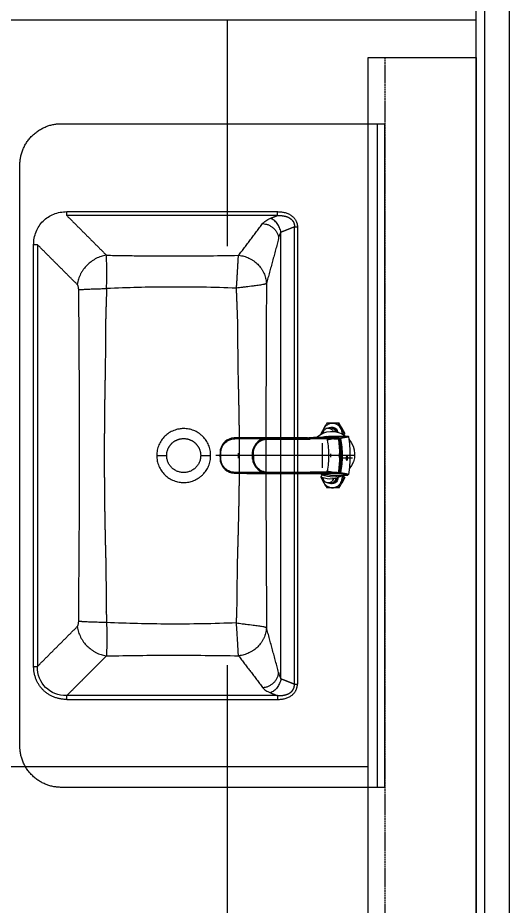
# Model space of a CAD drawing. Header units: millimetres. Extents: x 18456 to 179493, y -203649 to 469211.
# Drawn here: x 143909 to 144501, y 348834 to 349905 of the extents above; entities that cross this region are included whole.
import ezdxf

# ---------------------------------------------------------------- set-up
doc = ezdxf.new("R2010")
doc.units = ezdxf.units.MM
doc.linetypes.add('X-평면도(기본형)$0$HID', pattern=[2.8, 1.8, -1])
for name, color, linetype, true_color in [('X-평면도(기본형)$0$FIN', 9, 'Continuous', 0x808080), ('X-평면도(기본형)$0$FUR', 6, 'Continuous', 0xff00ff), ('X-평면도(기본형)$0$MC', 7, 'Continuous', 0x7f7fff), ('X-평면도(기본형)$0$TIL', 5, 'Continuous', 0x0000ff), ('X-평면도(기본형)$0$W1', 2, 'Continuous', 0xffff00)]:
    doc.layers.add(name, color=color, linetype=linetype, true_color=true_color)

# ---------------------------------------------------------------- blocks, each defined once
blk = doc.blocks.new('X-평면도(기본형)$0$A$C5FEA68FE')
at = {"layer": 'X-평면도(기본형)$0$FUR', "color": 8, "true_color": 0x808080}
for p, q in [((55.2, 39), (70, 39)), ((60.9, 32.9), (60.3, 32.4)), ((61.1, 32.9), (60.9, 32.9)), ((63.5, 34), (63.5, 34)), ((65, 33), (68, 33)), ((65.4, 23.5), (44.8, 23.5)), ((54.3, 21.5), (44.8, 23.5)), ((48.3, 27), (49.3, 27)), ((54.3, 21.5), (54.3, 20.5)), ((91, 21.5), (54.3, 21.5)), ((55.9, 21.3), (73.6, 21.4)), ((55.9, 21.3), (74.1, 21.4)), ((57.6, 29.1), (57.6, 28.3)), ((58.2, 29.1), (57.6, 29.1)), ((59.7, 31.7), (57.9, 29.9)), ((58.5, 29.9), (57.9, 29.9)), ((70.7, 22.9), (71.4, 22.7)), ((71.4, 22.7), (72.1, 22.6)), ((72.1, 22.6), (72.5, 22.5)), ((72.5, 22.5), (72.9, 22.4)), ((72.9, 22.4), (73.3, 22.3)), ((73.3, 22.3), (73.7, 22.2)), ((73.6, 21.4), (73.6, 21.4)), ((73.7, 22.2), (74, 22.1)), ((74, 22.1), (74.4, 22.1)), ((74.4, 22.1), (74.7, 22)), ((74.7, 22), (75, 21.9)), ((75, 21.9), (75.3, 21.9)), ((75.3, 21.4), (75.3, 21.4)), ((75.3, 21.4), (76.6, 21.2)), ((89.6, 21.5), (91.7, 21.5)), ((91, 21.5), (91, 20.9)), ((93.4, 21.5), (91.7, 21.5)), ((98.9, 21.5), (98.9, 20.9)), ((166.4, 21.5), (166.4, 20.5)), ((54.3, 20.5), (53.3, 20.7)), ((55, 20.5), (54.3, 20.5)), ((54.9, 20.5), (54.9, 20.4)), ((69.8, 20), (69.4, 20)), ((69.8, 20), (69.6, 18.6)), ((69.8, 21), (69.9, 21)), ((69.8, 21), (69.9, 21)), ((69.8, 20), (90.1, 19.9)), ((69.9, 21), (90.2, 20.9)), ((75.2, -15), (75.2, 15)), ((78.5, 21.1), (78.5, 21.1)), ((78.5, 21.1), (78.5, 21.1)), ((78.5, 21.1), (78.6, 21.1)), ((78.6, 21.1), (78.8, 21.1)), ((119.2, 19.9), (90.1, 19.9)), ((119.2, 21), (141.5, 20.9)), ((141.4, 19.9), (119.2, 19.9)), ((166.4, 20.5), (145.2, 20.5)), ((65.4, 2), (65.4, -2)), ((158.6, 8.3), (158.7, 7.8)), ((158.7, 7.8), (158.7, 7.8)), ((177, 3), (177, -3)), ((38.9, -3), (50.1, -3)), ((159.6, 0), (158.5, 0)), ((159.1, -6.2), (158.7, -7.8)), ((158.7, -7.8), (158.7, -7.8)), ((198.8, 0), (197.8, 0)), ((53.3, -20.7), (54.3, -20.5)), ((54.3, -20.5), (54.3, -21.5)), ((54.3, -20.5), (54.9, -20.5)), ((54.9, -20.5), (54.9, -20.4)), ((69.8, -20), (69.4, -20)), ((69.8, -20), (69.6, -18.6)), ((69.8, -20), (90.1, -19.9)), ((69.8, -21), (90.2, -20.9)), ((69.9, -21), (69.8, -21)), ((75.3, -21.4), (76.6, -21.2)), ((119.2, -19.9), (90.1, -19.9)), ((91, -21.5), (91, -20.9)), ((98.9, -21.5), (98.9, -20.9)), ((141.4, -19.9), (119.2, -19.9)), ((141.5, -20.9), (119.2, -21)), ((145.2, -20.5), (166.4, -20.5)), ((166.4, -21.5), (166.4, -20.5)), ((44.8, -23.5), (54.3, -21.5)), ((65.4, -23.5), (44.8, -23.5)), ((48.3, -27), (49.3, -27)), ((54.3, -21.5), (91, -21.5)), ((57.6, -27), (57.6, -29.1)), ((58.2, -29.1), (57.6, -29.1)), ((57.9, -29.9), (59.7, -31.7)), ((58.5, -29.9), (57.9, -29.9)), ((72.3, -22.5), (71.7, -22.7)), ((72.7, -22.4), (72.3, -22.5)), ((73.1, -22.4), (72.7, -22.4)), ((73.5, -22.3), (73.1, -22.4)), ((73.8, -22.2), (73.5, -22.3)), ((73.6, -21.4), (73.6, -21.4)), ((74.2, -22.1), (73.8, -22.2)), ((74.5, -22), (74.2, -22.1)), ((74.9, -22), (74.5, -22)), ((75.2, -21.9), (74.9, -22)), ((76.4, -24.8), (75.1, -23.4)), ((75.5, -21.8), (75.2, -21.9)), ((75.4, -21.8), (75.2, -21.8)), ((75.3, -21.4), (75.3, -21.4)), ((75.3, -21.4), (75.3, -21.4)), ((75.8, -21.8), (75.5, -21.8)), ((93.4, -21.5), (91.7, -21.5)), ((55.2, -39), (70, -39)), ((60.3, -32.4), (60.9, -32.9)), ((61.1, -32.9), (60.9, -32.9)), ((63.5, -34), (63.5, -34)), ((65, -33), (68.1, -33))]:
    blk.add_line(p, q, dxfattribs=at)
at = {"layer": 'X-평면도(기본형)$0$FUR', "color": 1, "true_color": 0xff0000}
blk.add_line((36.9, 0), (203.8, 0), dxfattribs=at)
at = {"layer": 'X-평면도(기본형)$0$FUR', "color": 8, "true_color": 0x808080}
for points in [[(74.1, 21.4), (74.8, 21.4), (75.3, 21.4)], [(75.2, 21.8), (75.2, 21.8), (75.3, 21.8), (75.6, 21.8), (76.1, 21.8), (76.8, 21.7), (77.6, 21.7), (78.6, 21.7), (79.7, 21.7), (81, 21.6), (82.5, 21.6), (84.1, 21.6), (85.8, 21.6), (87.6, 21.5), (89.6, 21.5)], [(75.3, 21.9), (75.6, 21.8), (75.8, 21.8)], [(75.3, 21.4), (75.9, 21.4), (76.8, 21.4), (77.5, 21.3)], [(93.4, 21.5), (96.3, 21.5), (98.9, 21.5)], [(98.9, 21.5), (119.2, 21.5), (141.9, 21.5), (166.4, 21.5)], [(166.4, 21.5), (170.5, 21.4), (174.4, 21.4), (178.1, 21.4), (181.6, 21.3), (184.8, 20.8), (187.7, 19.9), (190.3, 18.6), (192.6, 16.9), (194.5, 14.8), (196.2, 12.5), (197.5, 9.9), (198.4, 6.7), (198.7, 3.4), (198.8, 0)], [(53.3, 0), (53.5, 6.7), (54, 13.7), (54.9, 20.4)], [(78.8, 21.1), (79, 21.1), (79.1, 21.1)], [(90.2, 20.9), (98.9, 20.9), (108.7, 20.9), (119.2, 21)], [(141.5, 20.9), (144.5, 20.7), (147.6, 19.8), (150.6, 18.4), (153.3, 16.4), (155.5, 14.1), (157.3, 11.4), (158.6, 8.3)], [(158.7, 7.8), (159.1, 6.2), (159.5, 3.1), (159.6, 0)], [(54.9, -20.4), (54, -13.7), (53.5, -6.7), (53.3, 0)], [(158.7, -7.8), (158.6, -8.3), (157.3, -11.4), (155.5, -14.1), (153.3, -16.4), (150.6, -18.4), (147.6, -19.8), (144.5, -20.7), (141.5, -20.9)], [(159.6, 0), (159.5, -3.1), (159.1, -6.2)], [(198.8, 0), (198.7, -3.4), (198.4, -6.8), (197.5, -9.9), (196.2, -12.5), (194.5, -14.8), (192.5, -16.9), (190.3, -18.6), (187.7, -19.9), (184.8, -20.8), (181.5, -21.3), (178.1, -21.4), (174.4, -21.4), (170.5, -21.4), (166.4, -21.5)], [(75.3, -21.4), (74.8, -21.4), (74.1, -21.4), (55.9, -21.3)], [(77.5, -21.3), (76.8, -21.4), (76, -21.4), (75.3, -21.4)], [(119.2, -21), (108.7, -20.9), (98.9, -20.9), (90.2, -20.9)], [(71.7, -22.7), (70.9, -22.8), (70.7, -22.9)], [(91.7, -21.5), (89.6, -21.5), (87.6, -21.5), (85.8, -21.6), (84.1, -21.6), (82.5, -21.6), (81, -21.6), (79.7, -21.7), (78.6, -21.7), (77.6, -21.7), (76.8, -21.7), (76.1, -21.8), (75.6, -21.8), (75.3, -21.8), (75.2, -21.8)], [(98.9, -21.5), (96.1, -21.5), (93.3, -21.5)], [(166.4, -21.5), (141.9, -21.5), (119.2, -21.5), (98.9, -21.5)]]:
    blk.add_lwpolyline(points, dxfattribs=at)
for centre, radius, start, end in [((63.8, 27), 6.59, 116.3069, 153.9116), ((63.7, 27), 6.55, 108.0809, 110.0125), ((63.5, 27.1), 6.95, 87.4955, 89.9982), ((63.5, 27.1), 6.88, 90.0001, 90.6008), ((63.5, 27), 7, 84.7793, 87.4957), ((65, 27), 6.95, 63.2588, 89.992), ((65, 27), 6.95, 59.9009, 63.2639), ((65, 27), 6.95, 57.8955, 59.8987), ((181.1, 0), 139.1, 170.6228, 179.9976), ((63.9, 1.6), 27.5, 46.8598, 127.1046), ((359.8, 197), 354.9, 208.6186, 209.0013), ((-285.9, -175.5), 391.6, 30.8709, 31.1366), ((63.3, 27), 11.8, 180.0042, 184.2704), ((63.8, 27), 6.63, 161.3364, 168.9696), ((65.4, -0.1), 23.6, 77.068, 89.9806), ((77.1, -386.1), 407.5, 90.2524, 90.4911), ((63.2, 27), 11.8, 358.4193, 359.9993), ((79.3, 123.8), 102.2, 267.7079, 267.8227), ((75.4, 1.5), 20, 88.3454, 90.24), ((81.3, 178.5), 156.8, 267.8563, 268.2874), ((75.4, 1.1), 20.4, 86.1471, 88.3443), ((-260.5, 211.2), 384.4, 331.2053, 331.3724), ((90.9, -587.3), 608.8, 89.7676, 89.9864), ((63.9, 1.6), 27.5, 138.2093, 220.164), ((168.3, 0), 116.8, 169.7921, 179.9971), ((168.3, 0), 115.8, 169.7919, 179.9973), ((181.4, -0.1), 128.1, 174.1705, 176.6254), ((182.1, -0.2), 128.8, 173.4605, 174.172), ((182.7, -0.2), 129.5, 171.2454, 173.4592), ((171.9, -0.1), 117.4, 169.9849, 178.8587), ((183.3, -0.3), 130, 170.8042, 171.2466), ((55.9, 20.3), 1, 90.4905, 169.9512), ((55.9, 20.3), 0.984, 169.9322, 170.7977), ((78.7, 698.1), 678.2, 268.5337, 269.2119), ((210.2, 777.1), 771.5, 258.8706, 259.4935), ((170.7, -0.1), 102.9, 169.5326, 179.9229), ((76.8, 2.1), 19.1, 87.28, 90.6115), ((75.3, 0.8), 20.7, 85.6554, 86.1508), ((75.3, 0.6), 20.9, 84.0265, 85.6534), ((75.3, 0), 21.4, 81.3209, 84.0277), ((79.6, 63.9), 42.9, 267.3259, 267.5002), ((76.8, 2), 19.2, 84.9261, 87.2806), ((75.3, 0), 21.5, 79.7979, 81.3213), ((76.8, 1.9), 19.2, 83.2123, 84.9263), ((75.3, 0), 21.4, 79.021, 79.7979), ((179.9, 0), 126.6, 177.3649, 179.5369), ((179.2, 0), 125.9, 179.5384, 179.9999), ((180.6, 0), 127.3, 176.6272, 177.3662), ((141.2, 2.8), 18.2, 12.823, 15.9771), ((115.7, 0.1), 43.9, 4.3509, 5.5565), ((115.1, 0), 44.5, 0.0456, 4.4298), ((181.1, 0), 139.1, 180.0022, 189.3775), ((168.3, 0), 116.8, 180.0032, 190.2076), ((168.3, 0), 115.8, 180.0033, 190.2075), ((179.2, 0), 125.9, 180.0001, 180.5101), ((179.9, 0), 126.6, 180.5117, 182.7172), ((180.6, 0), 127.3, 182.7159, 183.4566), ((181.4, 0.1), 128.1, 183.4583, 185.8394), ((171.9, 0.1), 117.4, 181.1411, 190.0151), ((170.7, 0.1), 102.9, 180.0771, 190.4674), ((141.2, -2.8), 18.2, 344.0229, 347.177), ((115.1, 0), 44.5, 355.5702, 359.9544), ((115.7, -0.1), 43.9, 354.4435, 355.6491), ((182.1, 0.2), 128.8, 185.8379, 186.5926), ((182.8, 0.2), 129.5, 186.5939, 188.7998), ((183.3, 0.3), 130, 188.7986, 189.1958), ((55.9, -20.3), 0.984, 189.2023, 190.0677), ((55.9, -20.3), 1, 190.0488, 269.4711), ((210.2, -777.1), 771.5, 100.5065, 101.1294), ((78.7, -698.1), 678.2, 90.7881, 91.4663), ((75.4, -1), 20.4, 271.7461, 273.9365), ((76.8, -2.1), 19.1, 269.3885, 272.72), ((75.3, -0.8), 20.7, 273.9328, 274.2996), ((75.3, -0.6), 20.9, 274.3018, 275.9736), ((75.3, 0), 21.4, 275.9726, 278.6684), ((79.6, -63.9), 42.9, 92.4998, 92.6741), ((76.8, -2), 19.2, 272.7194, 275.0607), ((76.8, -1.9), 19.2, 275.0605, 276.7877), ((75.3, 0), 21.5, 278.6679, 280.2023), ((75.3, 0), 21.5, 280.2023, 280.9786), ((352.8, -193.2), 346.9, 150.7204, 151.3805), ((-272.7, 167.6), 376.2, 328.862, 329.3981), ((66, -0.5), 27.8, 235.9539, 291.3049), ((63.3, -27), 11.9, 167.1239, 179.9794), ((63.9, 1.6), 27.5, 246.0792, 302.0031), ((63.9, -27), 6.67, 178.7519, 198.6001), ((63.8, -27), 6.59, 206.0884, 243.6931), ((65.4, 0.1), 23.6, 270.0194, 282.932), ((77.2, 400.6), 422, 269.5131, 269.7435), ((63.2, -27), 11.8, 0.0004, 1.1947), ((75.4, -1.5), 20, 269.7974, 271.4503), ((81.4, -181.9), 160.3, 91.686, 92.1396), ((75.4, -1.3), 20.2, 271.448, 271.7421), ((75.7, -25.5), 1, 291.3049, 45), ((-262.8, -212.4), 387, 28.6279, 28.7751), ((90.9, 580.6), 602.1, 270.0127, 270.2311), ((63.7, -27), 6.55, 250.0095, 251.9191), ((63.5, -27.1), 6.95, 270.0018, 272.5046), ((63.5, -27.1), 6.88, 269.3992, 269.9999), ((63.5, -27), 7, 272.5044, 275.2179), ((65, -27), 6.95, 270.0075, 297.2327), ((65, -27.1), 6.95, 297.2271, 300.0994), ((65, -27.1), 6.95, 300.1012, 301.9091)]:
    blk.add_arc(centre, radius, start, end, dxfattribs=at)
at = {"layer": 'X-평면도(기본형)$0$FUR', "ltscale": 1.5}
for points in [[(0, -400), (0, 0), (0, 400)], [(390, 400), (195, 400), (0, 400)], [(440, -350), (440, 0), (440, 350)], [(0, -400), (195, -400), (390, -400)]]:
    blk.add_open_spline(points, degree=2, dxfattribs=at)
blk.add_open_spline([(9, -400), (9, -91.5), (9, 86.1), (9, 396.4), (9, 398.2), (9, 400)], degree=3, knots=[0, 0, 0, 0, 534.6, 534.6, 540, 540, 540, 540], dxfattribs=at)
for points, weights in [([(440, 350), (440, 400), (390, 400)], [1, 0.707106781185, 1]), ([(390, -400), (440, -400), (440, -350)], [1, 0.707106781189, 1])]:
    blk.add_rational_spline(points, weights, degree=2, dxfattribs=at)
at = {"layer": 'X-평면도(기본형)$0$FUR', "color": 8, "ltscale": 1.5, "true_color": 0x808080}
for points, weights, degree, knots in [([(129.4, 294), (111.5, 294), (106.6, 281.8), (105.4, 278.9), (105.4, 275.7)], [1, 0.867983642454, 1, 0.991186481286, 1], 2, [149.270645, 149.270645, 149.270645, 178.451755, 178.451755, 186.441821, 186.441821, 186.441821]), ([(129.4, 289.4), (123.4, 289.6), (118, 288.4), (114.3, 286), (112.5, 284.8), (111.1, 283.2), (110.2, 281.5), (109.3, 279.8), (108.9, 277.8), (109, 275.7)], [1, 1, 0.999999999999, 0.999999999998, 0.999999999998, 0.999999999998, 0.999999999998, 0.999999999999, 0.999999999999, 1], 3, [-177.724874, -177.724874, -177.724874, -177.724874, -161.816402, -161.816402, -161.816402, -153.862167, -153.862167, -153.862167, -145.907933, -145.907933, -145.907933, -145.907933]), ([(178.9, -201.7), (178.5, -193.2), (178.2, -184.8), (177.7, -131.2), (177.3, -119.2), (176.9, -107.2), (176.6, -95.1), (176.4, -89.1), (176.3, -83.1), (176.2, -78.1), (176, -72.1), (175.9, -66.1), (175.8, -60.1), (175.7, -54.1), (175.6, -48.1), (175.5, -42.1), (175.4, -36.1), (175.4, -30.1), (175.3, -24), (175.3, -18), (175.3, -12), (175.2, -6), (175.2, 0), (175.2, 6), (175.3, 12), (175.3, 18), (175.3, 24), (175.4, 30.1), (175.4, 36.1), (175.5, 42.1), (175.6, 48.1), (175.7, 54.1), (175.8, 60.1), (175.9, 66.1), (176, 72.1), (176.2, 78.1), (176.3, 84.1), (176.4, 90.1), (176.6, 96.1), (176.9, 107.2), (177.3, 160.8), (177.7, 172.8), (178.2, 184.8), (178.5, 193.2), (178.9, 201.7)], [1, 0.999998929205, 1, 0.999997072981, 1, 0.999996097884, 1, 0.999998838939, 1, 0.999998722149, 1, 0.999998612725, 1, 0.999998516582, 1, 0.999998435944, 1, 0.999998372273, 1, 0.999998327986, 1, 0.99999830446, 1, 0.999998304381, 1, 0.999998327854, 1, 0.999998372238, 1, 0.999998435741, 1, 0.999998516691, 1, 0.999998612658, 1, 0.999998722217, 1, 0.999998839204, 1, 0.999996097552, 1, 0.999997073046, 1, 0.999998929185, 1], 2, [0, 0, 0, 16.929654, 16.929654, 40.955029, 40.955029, 64.987925, 64.987925, 77.006156, 77.006156, 89.025175, 89.025175, 101.044751, 101.044751, 113.064625, 113.064625, 125.084645, 125.084645, 137.104756, 137.104756, 149.124922, 149.124922, 161.145163, 161.145163, 173.165401, 173.165401, 185.185573, 185.185573, 197.205684, 197.205684, 209.225704, 209.225704, 221.24558, 221.24558, 233.26515, 233.26515, 245.284173, 245.284173, 257.302401, 257.302401, 281.335303, 281.335303, 305.360686, 305.360686, 322.290343, 322.290343, 322.290343]), ([(335.4, 201.3), (335.7, 192.8), (336, 184.3), (336.2, 178.3), (336.3, 172.3), (336.5, 166.3), (336.7, 160.3), (336.8, 154.3), (337, 106.7), (337.1, 101.7), (337.2, 95.7), (337.4, 89.7), (337.5, 83.7), (337.6, 77.7), (337.7, 71.8), (337.8, 65.8), (337.8, 59.8), (337.9, 53.8), (338, 47.8), (338, 41.8), (338.1, 35.9), (338.1, 29.9), (338.2, 23.9), (338.2, 17.9), (338.2, 12), (338.2, 6), (338.2, 0), (338.2, -6), (338.2, -12), (338.2, -17.9), (338.2, -23.9), (338.1, -29.9), (338.1, -35.9), (338, -41.8), (338, -47.8), (337.9, -53.8), (337.8, -59.8), (337.8, -65.8), (337.7, -71.8), (337.6, -77.7), (337.5, -82.7), (337.4, -88.7), (337.2, -94.7), (337.1, -100.7), (337, -106.7), (336.8, -112.7), (336.7, -118.7), (336.5, -124.7), (336.3, -130.7), (336.2, -136.7), (336, -184.3), (335.7, -192.8), (335.4, -201.3)], [1, 0.999997998814, 1, 0.999998998342, 1, 0.999999014457, 1, 0.999999036491, 1, 0.999999063654, 1, 0.999999090965, 1, 0.99999911772, 1, 0.999999142111, 1, 0.999999164198, 1, 0.999999182632, 1, 0.999999196571, 1, 0.999999205708, 1, 0.999999209928, 1, 0.999999209953, 1, 0.999999205745, 1, 0.999999196599, 1, 0.999999182676, 1, 0.999999164185, 1, 0.999999142126, 1, 0.999999117635, 1, 0.999999090986, 1, 0.999999063692, 1, 0.999999036447, 1, 0.999999014524, 1, 0.999998998333, 1, 0.999997998794, 1], 2, [0, 0, 0, 16.995033, 16.995033, 29.007338, 29.007338, 41.009154, 41.009154, 53.001709, 53.001709, 64.986214, 64.986214, 76.963795, 76.963795, 88.935507, 88.935507, 100.902323, 100.902323, 112.865123, 112.865123, 124.824762, 124.824762, 136.782077, 136.782077, 148.737873, 148.737873, 160.692931, 160.692931, 172.647993, 172.647993, 184.603785, 184.603785, 196.561102, 196.561102, 208.52074, 208.52074, 220.48354, 220.48354, 232.450359, 232.450359, 244.42207, 244.42207, 256.399653, 256.399653, 268.384155, 268.384155, 280.376709, 280.376709, 292.378521, 292.378521, 304.390822, 304.390822, 321.385853, 321.385853, 321.385853]), ([(263, 0), (263, 8.5), (257, 14.5), (251, 20.5), (242.5, 20.5), (234, 20.5), (228, 14.5), (222, 8.5), (222, 0)], [1, 0.923879145164, 1, 0.923879145164, 1, 0.923879145164, 1, 0.923879145164, 1], 2, [0, 0, 0, 16.100731, 16.100731, 32.201462, 32.201462, 48.302193, 48.302193, 64.402923, 64.402923, 64.402923]), ([(222, 0), (222, -20.5), (242.5, -20.5), (263, -20.5), (263, 0)], [1, 0.707106973056, 1, 0.707106973056, 1], 2, [0, 0, 0, 32.201368, 32.201368, 64.402735, 64.402735, 64.402735]), ([(383.5, -294), (400.6, -294), (412, -282.6), (423.4, -271.2), (423.4, -254.1)], [1, 0.936562399617, 1, 0.936562362311, 1], 2, [257.038375, 257.038375, 257.038375, 290.29334, 290.29334, 323.548315, 323.548315, 323.548315]), ([(129.4, -294), (111.5, -294), (106.6, -281.8), (105.4, -278.9), (105.4, -275.7)], [1, 0.867983642454, 1, 0.991186481286, 1], 2, [149.270645, 149.270645, 149.270645, 178.451755, 178.451755, 186.441821, 186.441821, 186.441821]), ([(129.4, -289.4), (123.4, -289.6), (118, -288.4), (114.3, -286), (112.5, -284.8), (111.1, -283.2), (110.2, -281.5), (109.3, -279.8), (108.9, -277.8), (109, -275.7)], [1, 1, 0.999999999999, 0.999999999998, 0.999999999998, 0.999999999998, 0.999999999998, 0.999999999999, 0.999999999999, 1], 3, [-177.724874, -177.724874, -177.724874, -177.724874, -161.816402, -161.816402, -161.816402, -153.862167, -153.862167, -153.862167, -145.907933, -145.907933, -145.907933, -145.907933])]:
    blk.add_rational_spline(points, weights, degree=degree, knots=knots, dxfattribs=at)
for points, degree in [([(383.5, 294), (257.7, 294), (129.4, 294)], 2), ([(137.9, 286), (133.7, 287.7), (129.4, 289.4)], 2), ([(129.4, 289.4), (257.7, 289.4), (383.5, 289.4)], 2), ([(383.5, 289.4), (359.5, 265.4), (335.6, 241.5)], 2), ([(176.3, 241.4), (161.8, 260.5), (147.3, 279.6)], 2), ([(109, 275.7), (107.2, 275.7), (105.4, 275.7)], 2), ([(109, 275.7), (117.1, 272.5), (125.2, 269.2)], 2), ([(128, 261.5), (135.4, 234.4), (142.7, 207.4)], 2), ([(370.8, 206.2), (394.8, 230.1), (418.7, 254.1)], 2), ([(418.7, 254.1), (418.7, 0), (418.7, -254.1)], 2), ([(423.4, -254.1), (423.4, 0), (423.4, 254.1)], 2), ([(222, 0), (216, 0), (210, 0)], 2), ([(275, 0), (269, 0), (263, 0)], 2), ([(128, -261.5), (135.4, -234.4), (142.7, -207.4)], 2), ([(418.7, -254.1), (394.8, -230.1), (370.8, -206.2)], 2), ([(176.3, -241.4), (161.8, -260.5), (147.3, -279.6)], 2), ([(335.6, -241.5), (359.5, -265.4), (383.5, -289.4)], 2), ([(383.5, -289.4), (404, -289.7), (419.1, -274.6), (418.7, -254.1)], 3), ([(109, -275.7), (107.2, -275.7), (105.4, -275.7)], 2), ([(109, -275.7), (117.1, -272.5), (125.2, -269.2)], 2), ([(137.9, -286), (133.7, -287.7), (129.4, -289.4)], 2), ([(129.4, -289.4), (257.7, -289.4), (383.5, -289.4)], 2), ([(383.5, -294), (257.7, -294), (129.4, -294)], 2)]:
    blk.add_open_spline(points, degree=degree, dxfattribs=at)
for points, weights in [([(129.4, 289.4), (129.4, 290.6), (129.4, 294)], [1, 0.828067230434, 1]), ([(383.5, 289.4), (383.5, 290.6), (383.5, 294)], [1, 0.82806723033, 1]), ([(418.7, 254.1), (420, 254.1), (423.4, 254.1)], [1, 0.828067239603, 1]), ([(369.1, 199.9), (359.9, 200.9), (335.4, 201.3)], [1, 0.839883360345, 1]), ([(125.2, -129), (125.2, -129), (125.2, -129)], [0.999033711545, 0.999484646157, 1]), ([(335.4, -201.3), (359.9, -200.9), (369.1, -199.9)], [1, 0.839883405763, 1]), ([(129.4, -289.4), (129.4, -290.6), (129.4, -294)], [1, 0.828067230434, 1]), ([(383.5, -294), (383.5, -290.6), (383.5, -289.4)], [1, 0.828069181127, 1])]:
    blk.add_rational_spline(points, weights, degree=2, dxfattribs=at)
for points, degree, knots in [([(423.4, 254.1), (423.4, 259.6), (422.4, 264.9), (420.4, 269.7), (418.5, 274.6), (415.6, 279), (412, 282.6), (408.4, 286.3), (404, 289.1), (399.1, 291.1), (394.3, 293), (388.9, 294), (383.5, 294)], 3, [257.038357, 257.038357, 257.038357, 257.038357, 273.665847, 273.665847, 273.665847, 290.293337, 290.293337, 290.293337, 306.920827, 306.920827, 306.920827, 323.548314, 323.548314, 323.548314, 323.548314]), ([(125.2, 269.2), (125.4, 270.2), (125.9, 272.1), (127.3, 275.7), (129.2, 279), (131.6, 281.9), (133.6, 283.6), (135.7, 285), (137.2, 285.7), (137.9, 286)], 3, [0, 0, 0, 0, 2.913718, 5.830064, 11.624035, 14.347941, 17.051178, 19.538206, 21.893609, 21.893609, 21.893609, 21.893609]), ([(147.3, 279.6), (146.1, 279.5), (143.7, 279.2), (140.2, 278.1), (136.9, 276.3), (134, 274), (131.5, 271.3), (129.7, 268.2), (128.4, 264.9), (128.1, 262.6), (128, 261.5)], 3, [0, 0, 0, 0, 3.623984, 7.286314, 11.08241, 14.731714, 18.341088, 22.01759, 25.504789, 28.919627, 28.919627, 28.919627, 28.919627]), ([(147.3, 279.6), (147, 279.9), (146.5, 280.6), (145.3, 281.8), (143.5, 283.2), (140.9, 284.7), (139, 285.5), (137.9, 286)], 3, [0, 0, 0, 0, 1.24216, 2.480075, 5.069621, 8.028544, 11.477205, 11.477205, 11.477205, 11.477205]), ([(105.4, 275.7), (105.4, 55.9), (105.4, -122.3), (105.4, -219.8), (105.4, -275.7)], 2, [0, 0, 0, 358.372855, 358.372855, 470.865374, 470.865374, 470.865374]), ([(109, -275.7), (109, -219.9), (109, -122.5), (109, 55.8), (109, 275.7)], 2, [-112.256478, -112.256478, -112.256478, 0, 0, 358.60717, 358.60717, 358.60717]), ([(128, 261.5), (128, 261.8), (127.9, 262.4), (127.6, 263.7), (127.1, 265.3), (126.3, 267.2), (125.6, 268.6), (125.2, 269.2)], 3, [0, 0, 0, 0, 0.933511, 1.877057, 3.857216, 5.964236, 8.320076, 8.320076, 8.320076, 8.320076]), ([(125.2, -269.2), (125.2, -219.9), (125.2, -129), (125.2, 49.3), (125.2, 269.2)], 2, [-99.207147, -99.207147, -99.207147, 0, 0, 358.607173, 358.607173, 358.607173]), ([(176.3, 241.4), (175.1, 241.3), (173, 241), (168.7, 240), (164.7, 238.5), (160.8, 236.4), (157.1, 234.1), (153.1, 230.7), (149.7, 226.7), (147.3, 223), (145.3, 219.1), (143.9, 215.1), (143, 210.8), (142.8, 208.6), (142.7, 207.4)], 3, [0, 0, 0, 0, 3.544592, 6.625858, 13.083009, 16.434365, 19.839905, 26.039529, 32.227673, 35.619626, 38.956432, 45.401325, 48.495052, 52.080184, 52.080184, 52.080184, 52.080184]), ([(335.6, 241.5), (328.9, 241.3), (315.6, 241.1), (298.4, 240.9), (278.7, 240.8), (258.8, 240.7), (238, 240.7), (210.4, 240.9), (189.8, 241.1), (176.3, 241.4)], 3, [0, 0, 0, 0, 19.908754, 40.066551, 58.879614, 79.036006, 99.864419, 121.364749, 161.750065, 161.750065, 161.750065, 161.750065]), ([(178.9, 201.7), (178.7, 203.5), (178.5, 207.3), (178.1, 213), (177.7, 219.9), (177.4, 225.6), (177.1, 230.8), (176.9, 234.4), (176.7, 237.7), (176.5, 240), (176.4, 241), (176.3, 241.4)], 3, [0, 0, 0, 0, 5.521937, 11.39236, 17.143423, 26.081312, 28.581735, 32.84004, 36.866199, 38.492133, 39.744099, 39.744099, 39.744099, 39.744099]), ([(335.4, 201.3), (335.3, 210.3), (335.2, 219), (335.3, 233.1), (335.4, 238.4), (335.6, 241.5)], 3, [-1, -1, -1, -1, -0.5, -0.5, 0, 0, 0, 0]), ([(335.6, 241.5), (336.8, 241.3), (339, 240.9), (343.3, 239.7), (347.4, 238), (351.3, 235.7), (354.9, 233.2), (359.1, 229.7), (362.6, 225.6), (365.1, 221.9), (367.3, 218), (369, 213.9), (370.3, 209.6), (370.7, 207.4), (370.8, 206.2)], 3, [0, 0, 0, 0, 3.630985, 6.783896, 13.393005, 16.827229, 20.321856, 26.696932, 33.072009, 36.566637, 40.000862, 46.609972, 49.762883, 53.393869, 53.393869, 53.393869, 53.393869]), ([(142.7, 207.4), (142.8, 193), (143, 164.5), (143.3, 68.3), (143.5, 0), (143.3, -81.7), (142.9, -137.3), (142.7, -207.4)], 3, [0, 0, 0, 0, 43.264093, 85.420173, 166.76195, 248.103728, 333.523905, 333.523905, 333.523905, 333.523905]), ([(142.7, 207.4), (142.9, 207.3), (143.2, 207.1), (143.8, 206.9), (144.4, 206.7), (145.2, 206.5), (146.2, 206.2), (147.8, 205.9), (149.9, 205.6), (152.8, 205.1), (155.8, 204.7), (160.6, 204.1), (165.9, 203.5), (172.6, 202.6), (176.5, 202.1), (178.9, 201.7)], 3, [0, 0, 0, 0, 0.519203, 1.098251, 1.803015, 2.639031, 3.608563, 4.712976, 7.525501, 10.190084, 13.446089, 16.456188, 24.83664, 29.529763, 36.654927, 36.654927, 36.654927, 36.654927]), ([(369.1, 199.9), (369.1, 200.2), (369.1, 200.9), (369.2, 202.2), (369.5, 203.4), (369.8, 204.5), (370.1, 205.1), (370.4, 205.7), (370.7, 206), (370.8, 206.2)], 3, [0, 0, 0, 0, 0.997356, 1.993032, 3.835594, 4.658667, 5.41651, 6.076319, 6.66267, 6.66267, 6.66267, 6.66267]), ([(178.9, 201.7), (206.1, 202.8), (234.4, 203.3), (286.6, 203), (309.5, 202.4), (335.4, 201.3)], 3, [0, 0, 0, 0, 0.4999002, 0.4999002, 1, 1, 1, 1]), ([(369.1, -199.9), (368.9, -187.8), (368.6, -121), (368.2, -81.9), (368, -42), (368, 0), (368, 42), (368.2, 82.9), (368.6, 162.6), (368.9, 187.8), (369.1, 199.9)], 3, [0, 0, 0, 0, 36.377, 75.56608, 117.129093, 159.285448, 201.441802, 243.004816, 282.193896, 318.570893, 318.570893, 318.570893, 318.570893]), ([(210, 0), (210, 2.2), (210.4, 6.5), (212.3, 12.7), (215.3, 18.2), (218.7, 22.3), (222, 25.3), (225.6, 28), (230.4, 30.4), (236.4, 32.2), (242.4, 32.7), (248.6, 32.1), (254.5, 30.4), (260.3, 27.4), (265.4, 23.4), (269.5, 18.5), (272.6, 12.8), (274.6, 6.6), (275, 2.2), (275, 0)], 3, [0, 0, 0, 0, 6.623745, 12.987508, 19.197274, 25.317994, 28.969212, 32.613481, 38.711355, 44.909769, 51.361864, 56.712794, 63.296382, 69.790056, 76.199755, 82.583116, 88.982379, 95.460697, 102.100462, 102.100462, 102.100462, 102.100462]), ([(275, 0), (275, -2.2), (274.6, -6.6), (272.6, -12.8), (269.5, -18.5), (265.4, -23.4), (260.3, -27.4), (254.5, -30.4), (248.6, -32.1), (242.4, -32.7), (236.4, -32.1), (230.4, -30.4), (225.7, -28), (222, -25.3), (218.7, -22.3), (215.3, -18.2), (212.3, -12.7), (210.4, -6.5), (210, -2.2), (210, 0)], 3, [0, 0, 0, 0, 6.640026, 13.119885, 19.521397, 25.907293, 32.315537, 38.808222, 45.390389, 50.739167, 57.19109, 63.390709, 69.490037, 73.135196, 76.787279, 82.906718, 89.115114, 95.477549, 102.10024, 102.10024, 102.10024, 102.10024]), ([(178.9, -201.7), (177.8, -201.9), (175.4, -202.2), (171.5, -202.7), (165.9, -203.5), (160.5, -204.1), (155.6, -204.8), (152.7, -205.2), (149.9, -205.6), (147.8, -205.9), (146.2, -206.2), (145.2, -206.5), (144.4, -206.7), (143.8, -206.9), (143.2, -207.1), (142.9, -207.3), (142.7, -207.4)], 3, [0, 0, 0, 0, 3.378101, 7.125135, 11.818239, 20.198653, 23.471576, 26.699928, 29.129283, 31.941776, 33.046172, 34.015684, 34.851678, 35.556371, 36.135367, 36.654589, 36.654589, 36.654589, 36.654589]), ([(176.3, -241.4), (176.4, -241), (176.5, -240), (176.7, -237.7), (176.9, -234.4), (177.1, -230.8), (177.4, -225.6), (177.7, -219.9), (178.2, -211.2), (178.6, -205.5), (178.9, -201.7)], 3, [0, 0, 0, 0, 1.252066, 2.877885, 6.904026, 11.162314, 13.662729, 22.600591, 28.351639, 39.743972, 39.743972, 39.743972, 39.743972]), ([(178.9, -201.7), (206.1, -202.8), (234.4, -203.3), (286.6, -203), (309.6, -202.4), (335.4, -201.3)], 3, [0, 0, 0, 0, 0.5000481, 0.5000481, 1, 1, 1, 1]), ([(335.4, -201.3), (335.3, -210.3), (335.2, -219), (335.3, -233.1), (335.4, -238.4), (335.6, -241.5)], 3, [0, 0, 0, 0, 0.5, 0.5, 1, 1, 1, 1]), ([(370.8, -206.2), (370.7, -206), (370.4, -205.7), (370.1, -205.1), (369.8, -204.5), (369.5, -203.4), (369.2, -201.8), (369.1, -200.6), (369.1, -199.9)], 3, [0, 0, 0, 0, 0.586351, 1.24616, 2.004003, 2.827077, 4.669639, 6.662672, 6.662672, 6.662672, 6.662672]), ([(142.7, -207.4), (142.8, -208.6), (143, -210.8), (143.9, -215.1), (145.3, -219.1), (147.3, -223), (149.7, -226.7), (153.1, -230.7), (157.1, -234.1), (160.8, -236.4), (164.7, -238.5), (168.7, -240), (173, -241), (175.1, -241.3), (176.3, -241.4)], 3, [0, 0, 0, 0, 3.585215, 6.679023, 13.124118, 16.461053, 19.853154, 26.041613, 32.241611, 35.647377, 38.998965, 45.45658, 48.53807, 52.082913, 52.082913, 52.082913, 52.082913]), ([(370.8, -206.2), (370.7, -207.4), (370.3, -209.6), (369, -213.9), (367.3, -218), (365.1, -221.9), (362.6, -225.6), (359.1, -229.7), (354.9, -233.2), (351.3, -235.7), (347.4, -238), (343.3, -239.7), (339, -240.9), (336.8, -241.3), (335.6, -241.5)], 3, [0, 0, 0, 0, 3.630979, 6.783883, 13.392978, 16.827196, 20.321816, 26.69688, 33.071946, 36.566568, 40.000788, 46.609891, 49.7628, 53.393783, 53.393783, 53.393783, 53.393783]), ([(335.6, -241.5), (308.6, -241), (284.2, -240.7), (230.2, -240.7), (203.3, -240.9), (176.3, -241.4)], 3, [-445.48193, -445.48193, -445.48193, -445.48193, -444.98193, -444.98193, -444.48193, -444.48193, -444.48193, -444.48193]), ([(423.4, -254.1), (422.4, -254.1), (421.4, -254.1), (420.6, -254.1), (419.8, -254.1), (419.1, -254.1), (418.7, -254.1)], 3, [0, 0, 0, 0, 2.957825, 2.957825, 2.957825, 5.95145, 5.95145, 5.95145, 5.95145]), ([(128, -261.5), (128, -261.8), (127.9, -262.4), (127.6, -263.7), (127.1, -265.3), (126.3, -267.2), (125.6, -268.6), (125.2, -269.2)], 3, [0, 0, 0, 0, 0.933511, 1.877057, 3.857216, 5.964236, 8.320076, 8.320076, 8.320076, 8.320076]), ([(147.3, -279.6), (146.1, -279.5), (143.7, -279.2), (140.2, -278.1), (136.9, -276.3), (134, -274), (131.5, -271.3), (129.7, -268.2), (128.4, -264.9), (128.1, -262.6), (128, -261.5)], 3, [0, 0, 0, 0, 3.623984, 7.286314, 11.08241, 14.731714, 18.341088, 22.01759, 25.504789, 28.919627, 28.919627, 28.919627, 28.919627]), ([(125.2, -269.2), (125.4, -270.2), (125.9, -272.1), (127.3, -275.7), (129.2, -279), (131.6, -281.9), (133.6, -283.6), (135.7, -285), (137.2, -285.7), (137.9, -286)], 3, [0, 0, 0, 0, 2.913718, 5.830064, 11.624035, 14.347941, 17.051178, 19.538206, 21.893609, 21.893609, 21.893609, 21.893609]), ([(147.3, -279.6), (147, -279.9), (146.5, -280.6), (145.3, -281.8), (143.5, -283.2), (140.9, -284.7), (139, -285.5), (137.9, -286)], 3, [0, 0, 0, 0, 1.24216, 2.480075, 5.069621, 8.028544, 11.477205, 11.477205, 11.477205, 11.477205])]:
    blk.add_open_spline(points, degree=degree, knots=knots, dxfattribs=at)
at = {"layer": 'X-평면도(기본형)$0$FUR', "color": 8, "true_color": 0x808080}
for points, knots in [([(48.3, 27), (49.4, 29), (51.6, 33), (54, 37), (55.2, 39)], [0, 0, 0, 0, 0.496642, 1, 1, 1, 1]), ([(49.3, 27), (50.5, 29), (52.9, 33), (55.1, 37), (56.2, 39)], [0, 0, 0, 0, 0.503367, 1, 1, 1, 1]), ([(51.5, 27), (51.5, 28.5), (52.1, 31.6), (54.7, 35.5), (58.6, 38.2), (63.2, 39.1), (67.8, 38.2), (71.7, 35.5), (74.3, 31.6), (75, 28.5), (75, 27)], [0, 0, 0, 0, 0.125222, 0.250312, 0.375221, 0.5, 0.624779, 0.749688, 0.874778, 1, 1, 1, 1]), ([(63.5, 34), (62.6, 34), (61, 33.7), (58.8, 32.4), (57.2, 30.4), (56.7, 28.8), (56.6, 28)], [0, 0, 0, 0, 0.249743, 0.499603, 0.749704, 1, 1, 1, 1]), ([(56.6, 28.1), (56.8, 28.9), (57.3, 30.5), (58.9, 32.4), (61, 33.7), (62.6, 34), (63.5, 34)], [0, 0, 0, 0, 0.25042, 0.500564, 0.750358, 1, 1, 1, 1]), ([(56.6, 28), (56.7, 28.9), (57.2, 30.5), (58.8, 32.4), (61, 33.7), (62.6, 34), (63.5, 34)], [0, 0, 0, 0, 0.250428, 0.500577, 0.750374, 1, 1, 1, 1]), ([(57.2, 28.2), (57.4, 28.8), (57.7, 29.9), (58.6, 31.3), (59.9, 32.5), (60.9, 33), (61.5, 33.2)], [0, 0, 0, 0, 0.250327, 0.500463, 0.750368, 1, 1, 1, 1]), ([(64.8, 34), (64, 34), (62.4, 33.7), (60.3, 32.5), (58.7, 30.7), (58.1, 29.2), (57.9, 28.4)], [0, 0, 0, 0, 0.250012, 0.49999, 0.749993, 1, 1, 1, 1]), ([(58, 28.5), (58.1, 29.2), (58.7, 30.7), (60.3, 32.5), (62.4, 33.7), (64, 34), (64.8, 34)], [0, 0, 0, 0, 0.250418, 0.500556, 0.750354, 1, 1, 1, 1]), ([(58.2, 28.5), (58.4, 29.3), (59, 30.7), (60.5, 32.6), (62.6, 33.7), (64.2, 34), (65, 34)], [0, 0, 0, 0, 0.250417, 0.500554, 0.750352, 1, 1, 1, 1]), ([(59.2, 28.6), (59.4, 29.3), (60, 30.4), (61.3, 31.9), (63, 32.8), (64.3, 33), (65, 33)], [0, 0, 0, 0, 0.250403, 0.500526, 0.750334, 1, 1, 1, 1]), ([(68, 33), (67.4, 33), (66.2, 32.8), (64.5, 32), (63.2, 30.7), (62.6, 29.6), (62.4, 29)], [0, 0, 0, 0, 0.249691, 0.499513, 0.749626, 1, 1, 1, 1]), ([(68, 33), (68.6, 33), (69.8, 32.8), (71.3, 32.2), (72.5, 31.2), (73.6, 30), (74.3, 28.4), (74.7, 27.3), (74.9, 26.7)], [0, 0, 0, 0, 0.174812, 0.343125, 0.496398, 0.627179, 0.82874, 1, 1, 1, 1]), ([(70, 39), (71.2, 37), (73.6, 33), (75.8, 29), (76.9, 27)], [0, 0, 0, 0, 0.503358, 1, 1, 1, 1]), ([(44.8, 23.5), (44.5, 23.5), (44.1, 23.3), (43.8, 22.9), (43.8, 22.7)], [0, 0, 0, 0, 0.500069, 1, 1, 1, 1]), ([(53.3, 20.7), (53.4, 20.9), (53.6, 21.4), (54.1, 21.5), (54.3, 21.5)], [0, 0, 0, 0, 0.500618, 1, 1, 1, 1]), ([(75.2, 21.8), (74.9, 21.8), (74.3, 21.8), (73.6, 21.8), (73.1, 21.9), (72.8, 22), (72.6, 22), (72.3, 22.1), (71.8, 22.2), (71.3, 22.3), (70.6, 22.4), (69.4, 22.7), (67.6, 23.1), (66.1, 23.4), (65.4, 23.5)], [0, 0, 0, 0, 0.097229, 0.168427, 0.211625, 0.237042, 0.262409, 0.288053, 0.340061, 0.39305, 0.446842, 0.556221, 0.77896, 1, 1, 1, 1]), ([(91, 21.5), (88.3, 21.5), (83.5, 21.6), (78.6, 21.7), (76.6, 21.7)], [0, 0, 0, 0, 0.568815, 1, 1, 1, 1]), ([(54.9, 20.5), (55, 20.7), (55.2, 21.1), (55.7, 21.3), (55.9, 21.3)], [0, 0, 0, 0, 0.502397, 1, 1, 1, 1]), ([(56.3, 20.3), (56.2, 20.3), (55.7, 20.4), (55.3, 20.4), (54.9, 20.5)], [0, 0, 0, 0, 0.270564, 1, 1, 1, 1]), ([(55.9, 21.3), (56, 21.3), (56.5, 21.2), (56.9, 21.2), (57.3, 21.2)], [0, 0, 0, 0, 0.229025, 1, 1, 1, 1]), ([(56.3, 20.3), (56.3, 20.4), (56.4, 20.7), (56.6, 20.9), (56.9, 21.1), (57.2, 21.2), (57.3, 21.2)], [0, 0, 0, 0, 0.244676, 0.503554, 0.760293, 1, 1, 1, 1]), ([(61.3, 20.1), (60.7, 20.1), (59.7, 20.2), (58.2, 20.2), (57.1, 20.3), (56.5, 20.3), (56.3, 20.3)], [0, 0, 0, 0, 0.348464, 0.636633, 0.855886, 1, 1, 1, 1]), ([(57.3, 21.2), (57.5, 21.1), (58, 21.1), (58.9, 21.1), (60, 21.1), (62.1, 21), (65, 21), (67.5, 21), (68.9, 21)], [0, 0, 0, 0, 0.052312, 0.130388, 0.232393, 0.355722, 0.65457, 1, 1, 1, 1]), ([(69.4, 20), (69.3, 20.1), (69.2, 20.3), (69.1, 20.6), (69, 20.8), (69, 20.9), (68.9, 21), (68.9, 21)], [0, 0, 0, 0, 0.361618, 0.670768, 0.792143, 0.886792, 1, 1, 1, 1]), ([(69.9, 20.9), (69.9, 20.9), (69.9, 20.7), (69.8, 20.4), (69.8, 20.2), (69.8, 20)], [0, 0, 0, 0, 0.150781, 0.383519, 1, 1, 1, 1]), ([(69.9, 21), (69.9, 21), (69.9, 20.9), (69.9, 20.9), (69.9, 20.9)], [0, 0, 0, 0, 0.321151, 1, 1, 1, 1]), ([(76.6, 21.2), (76.6, 21.2), (76.7, 21.2), (77.1, 21.1), (77.3, 21.1), (77.6, 21.1)], [0, 0, 0, 0, 0.140835, 0.352847, 1, 1, 1, 1]), ([(77.7, 21.1), (77.8, 21.1), (78.2, 21.1), (78.7, 21.1), (79.1, 21.1)], [0, 0, 0, 0, 0.21551, 1, 1, 1, 1]), ([(79.1, 21.1), (80.7, 21), (84.4, 21), (88.1, 20.9), (90.2, 20.9)], [0, 0, 0, 0, 0.432646, 1, 1, 1, 1]), ([(90.1, 19.9), (90.1, 20.1), (90.1, 20.2), (90.2, 20.5), (90.2, 20.6), (90.2, 20.8), (90.2, 20.8), (90.2, 20.9), (90.2, 20.9), (90.2, 20.9)], [0, 0, 0, 0, 0.377559, 0.549172, 0.699335, 0.822996, 0.915525, 0.97428, 1, 1, 1, 1]), ([(119.2, 21), (119.2, 21), (119.2, 20.9), (119.2, 20.9), (119.2, 20.8), (119.2, 20.7), (119.2, 20.5), (119.2, 20.2), (119.2, 20), (119.2, 19.9)], [0, 0, 0, 0, 0.022153, 0.076494, 0.162905, 0.279378, 0.423657, 0.593422, 1, 1, 1, 1]), ([(141.5, 20.9), (141.5, 20.9), (141.4, 20.9), (141.4, 20.8), (141.4, 20.7), (141.4, 20.6), (141.4, 20.5), (141.4, 20.2), (141.4, 20), (141.4, 19.9)], [0, 0, 0, 0, 0.022395, 0.076869, 0.163291, 0.279689, 0.423851, 0.593496, 1, 1, 1, 1]), ([(158.5, 0), (158.5, 0.6), (158.5, 1.8), (158.3, 3.7), (158.2, 5.5), (157.8, 7.3), (157.2, 9.1), (156.2, 11.3), (154.4, 13.9), (151.8, 16.5), (148.6, 18.4), (145.1, 19.6), (142.6, 19.9), (141.4, 19.9)], [0, 0, 0, 0, 0.062684, 0.125371, 0.188047, 0.250697, 0.313335, 0.375956, 0.500946, 0.625833, 0.75062, 0.875332, 1, 1, 1, 1]), ([(197.8, 0), (197.8, 0.9), (197.8, 2.3), (197.7, 4.1), (197.5, 5.5), (197.4, 6.7), (197.2, 7.6), (197, 8.3), (196.9, 8.8), (196.7, 9.2), (196.5, 9.7), (196.3, 10.2), (195.9, 11), (195.3, 12), (194.3, 13.6), (192.8, 15.3), (190.7, 17.2), (188.3, 18.6), (185.7, 19.6), (183.5, 20.1), (181.7, 20.3), (180.3, 20.4), (178.9, 20.4), (177.5, 20.4), (176.1, 20.4), (174.3, 20.4), (172, 20.4), (169.2, 20.5), (167.4, 20.5), (166.4, 20.5)], [0, 0, 0, 0, 0.062517, 0.093778, 0.125037, 0.156294, 0.171924, 0.187553, 0.203181, 0.210996, 0.21881, 0.23444, 0.25007, 0.281327, 0.312583, 0.375046, 0.437497, 0.499947, 0.562403, 0.624874, 0.656131, 0.687388, 0.718649, 0.74991, 0.781172, 0.812433, 0.874955, 0.937478, 1, 1, 1, 1]), ([(54.3, 2.5), (54.3, 2.5), (54.2, 2.4), (54.1, 2.3), (54, 2.1), (53.9, 1.8), (53.8, 1.4), (53.8, 0.8), (53.8, 0.3), (53.8, 0)], [0, 0, 0, 0, 0.043255, 0.108449, 0.20167, 0.322527, 0.468033, 0.633513, 1, 1, 1, 1]), ([(54.5, 2.3), (54.5, 2.3), (54.5, 2.4), (54.4, 2.5), (54.4, 2.5), (54.3, 2.5)], [0, 0, 0, 0, 0.341985, 0.616357, 1, 1, 1, 1]), ([(54.9, 0), (54.9, 0.4), (54.9, 1.1), (54.7, 1.8), (54.6, 2.1), (54.5, 2.3)], [0, 0, 0, 0, 0.586122, 0.823108, 1, 1, 1, 1]), ([(158.5, 0), (158.5, -0.6), (158.5, -1.8), (158.3, -3.7), (158.2, -5.5), (157.8, -7.3), (157.2, -9.1), (156.2, -11.3), (154.4, -13.9), (151.8, -16.5), (148.6, -18.4), (145.1, -19.6), (142.6, -19.9), (141.4, -19.9)], [0, 0, 0, 0, 0.062684, 0.125371, 0.188047, 0.250697, 0.313335, 0.375956, 0.500946, 0.625833, 0.75062, 0.875332, 1, 1, 1, 1]), ([(159.4, 4.3), (159.3, 4.7), (159.2, 5.6), (159.1, 6.4), (159, 6.9)], [0, 0, 0, 0, 0.500052, 1, 1, 1, 1]), ([(44.8, -3), (44.8, -2.6), (44.8, -2.1), (44.9, -1.4), (45, -1), (45.2, -0.6), (45.5, -0.3), (45.7, -0.3)], [0, 0, 0, 0, 0.351369, 0.546909, 0.681527, 0.781788, 1, 1, 1, 1]), ([(45.8, -5.8), (45.5, -5.8), (45.3, -5.4), (45.1, -5), (45, -4.6), (44.8, -3.9), (44.8, -3.4), (44.8, -3)], [0, 0, 0, 0, 0.213539, 0.31196, 0.445108, 0.641692, 1, 1, 1, 1]), ([(45.7, -0.3), (45.9, -0.3), (46.1, -0.6), (46.3, -1), (46.4, -1.4), (46.6, -2.1), (46.6, -2.6), (46.6, -3)], [0, 0, 0, 0, 0.213806, 0.311887, 0.444233, 0.639299, 1, 1, 1, 1]), ([(46.6, -3), (46.6, -3.4), (46.6, -3.9), (46.5, -4.6), (46.4, -5), (46.2, -5.4), (46, -5.8), (45.8, -5.8)], [0, 0, 0, 0, 0.353014, 0.54716, 0.681094, 0.781121, 1, 1, 1, 1]), ([(53.8, 0), (53.8, -0.3), (53.8, -0.8), (53.8, -1.4), (53.9, -1.8), (54, -2.1), (54.1, -2.3), (54.2, -2.4), (54.3, -2.5), (54.3, -2.5)], [0, 0, 0, 0, 0.366463, 0.53194, 0.677455, 0.798321, 0.891548, 0.956745, 1, 1, 1, 1]), ([(54.3, -2.5), (54.4, -2.5), (54.4, -2.5), (54.5, -2.4), (54.5, -2.3), (54.5, -2.3)], [0, 0, 0, 0, 0.383119, 0.65765, 1, 1, 1, 1]), ([(54.5, -2.3), (54.6, -2.1), (54.7, -1.8), (54.9, -1.1), (54.9, -0.4), (54.9, 0)], [0, 0, 0, 0, 0.177186, 0.414235, 1, 1, 1, 1]), ([(159.4, -4.3), (159.3, -4.7), (159.2, -5.6), (159.1, -6.4), (159, -6.9)], [0, 0, 0, 0, 0.500052, 1, 1, 1, 1]), ([(166.4, -20.5), (167.4, -20.5), (169.2, -20.5), (172, -20.4), (174.3, -20.4), (176.1, -20.4), (177.5, -20.4), (178.9, -20.4), (180.3, -20.4), (181.7, -20.3), (183.5, -20.1), (185.7, -19.6), (188.3, -18.6), (190.7, -17.2), (192.8, -15.3), (194.3, -13.6), (195.3, -12), (195.9, -11), (196.3, -10.2), (196.5, -9.7), (196.7, -9.2), (196.9, -8.8), (197, -8.3), (197.2, -7.6), (197.4, -6.7), (197.5, -5.5), (197.7, -4.1), (197.8, -2.3), (197.8, -0.9), (197.8, 0)], [0, 0, 0, 0, 0.062522, 0.125045, 0.187567, 0.218828, 0.25009, 0.281351, 0.312612, 0.343869, 0.375126, 0.437597, 0.500054, 0.562503, 0.624955, 0.687417, 0.718673, 0.749929, 0.76556, 0.78119, 0.789004, 0.796819, 0.812447, 0.828076, 0.843706, 0.874963, 0.906222, 0.937483, 1, 1, 1, 1]), ([(54.3, -21.5), (54.1, -21.5), (53.6, -21.4), (53.4, -20.9), (53.3, -20.7)], [0, 0, 0, 0, 0.499382, 1, 1, 1, 1]), ([(56.3, -20.3), (56.2, -20.3), (55.7, -20.4), (55.3, -20.4), (54.9, -20.5)], [0, 0, 0, 0, 0.270564, 1, 1, 1, 1]), ([(55.9, -21.3), (55.7, -21.3), (55.2, -21.1), (55, -20.7), (54.9, -20.5)], [0, 0, 0, 0, 0.497603, 1, 1, 1, 1]), ([(55.9, -21.3), (56, -21.3), (56.5, -21.2), (56.9, -21.2), (57.3, -21.2)], [0, 0, 0, 0, 0.229025, 1, 1, 1, 1]), ([(61.3, -20.1), (60.7, -20.1), (59.7, -20.2), (58.2, -20.2), (57.1, -20.3), (56.5, -20.3), (56.3, -20.3)], [0, 0, 0, 0, 0.348464, 0.636633, 0.855886, 1, 1, 1, 1]), ([(56.3, -20.3), (56.3, -20.4), (56.4, -20.7), (56.6, -20.9), (56.9, -21.1), (57.2, -21.2), (57.3, -21.2)], [0, 0, 0, 0, 0.244676, 0.503554, 0.760293, 1, 1, 1, 1]), ([(57.3, -21.2), (57.5, -21.1), (58, -21.1), (58.9, -21.1), (60, -21.1), (62.1, -21), (65, -21), (67.5, -21), (68.9, -21)], [0, 0, 0, 0, 0.052312, 0.130388, 0.232393, 0.355722, 0.65457, 1, 1, 1, 1]), ([(69.4, -20), (69.3, -20.1), (69.2, -20.3), (69.1, -20.6), (69, -20.8), (69, -20.9), (68.9, -21), (68.9, -21)], [0, 0, 0, 0, 0.361618, 0.670768, 0.792143, 0.886792, 1, 1, 1, 1]), ([(69.9, -21), (69.9, -21), (69.9, -20.9), (69.9, -20.9), (69.9, -20.8), (69.8, -20.7), (69.8, -20.5), (69.8, -20.3), (69.8, -20.1), (69.8, -20)], [0, 0, 0, 0, 0.025583, 0.084227, 0.176703, 0.300367, 0.450581, 0.622275, 1, 1, 1, 1]), ([(76.6, -21.2), (76.6, -21.2), (76.7, -21.2), (77.1, -21.1), (77.3, -21.1), (77.6, -21.1)], [0, 0, 0, 0, 0.140835, 0.352847, 1, 1, 1, 1]), ([(77.7, -21.1), (77.8, -21.1), (78.2, -21.1), (78.7, -21.1), (79.1, -21.1)], [0, 0, 0, 0, 0.21551, 1, 1, 1, 1]), ([(79.1, -21.1), (80.7, -21), (84.4, -21), (88.1, -20.9), (90.2, -20.9)], [0, 0, 0, 0, 0.432646, 1, 1, 1, 1]), ([(90.1, -19.9), (90.1, -20.1), (90.1, -20.2), (90.2, -20.5), (90.2, -20.6), (90.2, -20.8), (90.2, -20.8), (90.2, -20.9), (90.2, -20.9), (90.2, -20.9)], [0, 0, 0, 0, 0.377559, 0.549172, 0.699335, 0.822996, 0.915525, 0.97428, 1, 1, 1, 1]), ([(119.2, -21), (119.2, -21), (119.2, -20.9), (119.2, -20.9), (119.2, -20.8), (119.2, -20.7), (119.2, -20.5), (119.2, -20.2), (119.2, -20), (119.2, -19.9)], [0, 0, 0, 0, 0.022153, 0.076494, 0.162905, 0.279378, 0.423657, 0.593422, 1, 1, 1, 1]), ([(141.5, -20.9), (141.5, -20.9), (141.4, -20.9), (141.4, -20.8), (141.4, -20.7), (141.4, -20.6), (141.4, -20.5), (141.4, -20.2), (141.4, -20), (141.4, -19.9)], [0, 0, 0, 0, 0.022395, 0.076869, 0.163291, 0.279689, 0.423851, 0.593496, 1, 1, 1, 1]), ([(43.8, -22.7), (43.8, -22.9), (44.1, -23.3), (44.5, -23.5), (44.8, -23.5)], [0, 0, 0, 0, 0.499932, 1, 1, 1, 1]), ([(55.2, -39), (54, -37), (51.6, -33), (49.4, -29), (48.3, -27)], [0, 0, 0, 0, 0.503358, 1, 1, 1, 1]), ([(56.2, -39), (55.1, -37), (52.9, -33), (50.5, -29), (49.3, -27)], [0, 0, 0, 0, 0.496633, 1, 1, 1, 1]), ([(75, -27), (75, -28.5), (74.3, -31.6), (71.7, -35.5), (67.8, -38.2), (63.2, -39.1), (58.6, -38.2), (54.7, -35.5), (52.1, -31.6), (51.5, -28.5), (51.5, -27)], [0, 0, 0, 0, 0.125222, 0.250312, 0.375221, 0.5, 0.624779, 0.749688, 0.874778, 1, 1, 1, 1]), ([(56.5, -26.6), (56.4, -27.5), (56.7, -29.4), (58.2, -31.9), (60.6, -33.6), (62.5, -34), (63.5, -34)], [0, 0, 0, 0, 0.250304, 0.500439, 0.750305, 1, 1, 1, 1]), ([(56.5, -26.6), (56.4, -27.5), (56.7, -29.5), (58.2, -31.9), (60.6, -33.6), (62.5, -34), (63.5, -34)], [0, 0, 0, 0, 0.250437, 0.500634, 0.750438, 1, 1, 1, 1]), ([(56.6, -26.6), (56.5, -27.5), (56.8, -29.5), (58.3, -31.9), (60.6, -33.6), (62.5, -34), (63.5, -34)], [0, 0, 0, 0, 0.25043, 0.500622, 0.750425, 1, 1, 1, 1]), ([(57.1, -26.8), (57.1, -27.5), (57.3, -28.9), (58.2, -30.8), (59.6, -32.3), (60.8, -33), (61.5, -33.2)], [0, 0, 0, 0, 0.250332, 0.500506, 0.750412, 1, 1, 1, 1]), ([(57.8, -27.1), (57.8, -28), (58.2, -29.8), (59.7, -32.1), (62.1, -33.6), (63.9, -34), (64.8, -34)], [0, 0, 0, 0, 0.250006, 0.500008, 0.749993, 1, 1, 1, 1]), ([(57.8, -27.1), (57.8, -28), (58.2, -29.8), (59.8, -32.1), (62.1, -33.6), (63.9, -34), (64.8, -34)], [0, 0, 0, 0, 0.25044, 0.500619, 0.750419, 1, 1, 1, 1]), ([(58, -27.1), (58.1, -28), (58.4, -29.8), (60, -32.1), (62.3, -33.6), (64.1, -34), (65, -34)], [0, 0, 0, 0, 0.25044, 0.500616, 0.750416, 1, 1, 1, 1]), ([(65, -33), (64.3, -33), (62.8, -32.7), (60.9, -31.5), (59.5, -29.6), (59.1, -28.1), (59.1, -27.4)], [0, 0, 0, 0, 0.249592, 0.499396, 0.749564, 1, 1, 1, 1]), ([(62.2, -28), (62.3, -28.7), (62.8, -30), (64.2, -31.7), (66, -32.8), (67.4, -33), (68.1, -33)], [0, 0, 0, 0, 0.25044, 0.50058, 0.750384, 1, 1, 1, 1]), ([(75.2, -21.8), (74.9, -21.8), (74.3, -21.8), (73.6, -21.8), (73.2, -21.9), (72.9, -22), (72.6, -22), (72.3, -22.1), (71.8, -22.2), (71.3, -22.3), (70.6, -22.4), (69.4, -22.7), (67.6, -23.1), (66.1, -23.4), (65.4, -23.5)], [0, 0, 0, 0, 0.097842, 0.169719, 0.213721, 0.239218, 0.264494, 0.290062, 0.341913, 0.394744, 0.44838, 0.557447, 0.779567, 1, 1, 1, 1]), ([(68.1, -33), (68.6, -33), (69.6, -32.9), (70.9, -32.4), (72.1, -31.6), (73, -30.6), (73.7, -29.6), (74.2, -28.3), (74.4, -27.4), (74.5, -26.9)], [0, 0, 0, 0, 0.151621, 0.302303, 0.450306, 0.591524, 0.717901, 0.823649, 1, 1, 1, 1]), ([(76.9, -27), (75.8, -29), (73.6, -33), (71.2, -37), (70, -39)], [0, 0, 0, 0, 0.496642, 1, 1, 1, 1]), ([(91, -21.5), (88.3, -21.5), (83.5, -21.6), (78.7, -21.7), (76.7, -21.7)], [0, 0, 0, 0, 0.567732, 1, 1, 1, 1])]:
    blk.add_open_spline(points, degree=3, knots=knots, dxfattribs=at)
for points in [[(53.3, 20.7), (50.1, 21.4), (47, 22), (43.8, 22.7)], [(68.9, 21), (69.2, 21), (69.5, 21), (69.8, 21)], [(43.8, -22.7), (47, -22), (50.1, -21.4), (53.3, -20.7)], [(68.9, -21), (69.2, -21), (69.5, -21), (69.8, -21)]]:
    blk.add_open_spline(points, degree=3, dxfattribs=at)
blk = doc.blocks.new('X-평면도(기본형)$0$ba15002700')
at = {"layer": 'X-평면도(기본형)$0$FUR', "color": 5, "ltscale": 3, "true_color": 0x0000ff}
blk.add_line((0, -900), (1500, -900), dxfattribs=at)
at = {"layer": 'X-평면도(기본형)$0$FUR', "linetype": 'X-평면도(기본형)$0$HID', "ltscale": 0.5}
blk.add_line((110, -945), (110, -2700), dxfattribs=at)
at = {"layer": 'X-평면도(기본형)$0$FUR'}
blk.add_lwpolyline([(0, -2700), (130, -2700), (130, -945), (0, -945)], close=True, dxfattribs=at)
at = {"layer": 'X-평면도(기본형)$0$MC'}
blk.add_lwpolyline([(0, 0), (1500, 0), (1500, -2700), (0, -2700)], close=True, dxfattribs=at)
at = {"layer": 'X-평면도(기본형)$0$TIL'}
for p, q in [((300, -900), (300, -1172.5)), ((300, -1677.5), (300, -2100.1)), ((1500, -1800), (130, -1800))]:
    blk.add_line(p, q, dxfattribs=at)
blk.add_blockref('X-평면도(기본형)$0$A$C5FEA68FE', (110, -1425, 0.4))

msp = doc.modelspace()

# ---------------------------------------------------------------- linework, layer by layer
at = {"layer": 'X-평면도(기본형)$0$FIN'}
msp.add_line((144471.3, 350812.4), (144471.3, 348092.4), dxfattribs=at)
at = {"layer": 'X-평면도(기본형)$0$W1'}
msp.add_line((144501.3, 351422.4), (144501.3, 348062.4), dxfattribs=at)

# ---------------------------------------------------------------- block references
at = {"xscale": -1}
msp.add_blockref('X-평면도(기본형)$0$ba15002700', (144461.3, 350802.4), dxfattribs=at)

doc.saveas('drawing.dxf')
